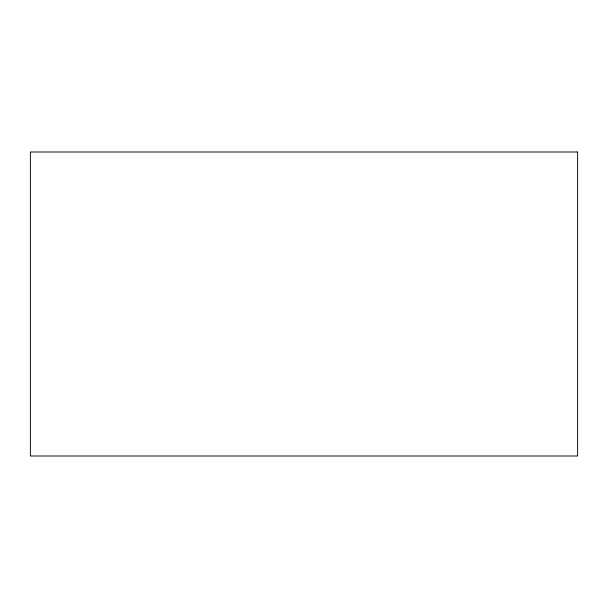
<?xml version="1.0" encoding="UTF-8"?>
<svg xmlns="http://www.w3.org/2000/svg" width="608" height="608" viewBox="0 0 608 608"><rect width="100%" height="100%" fill="white"/><g stroke="black" fill="none" stroke-linecap="round" stroke-linejoin="round"><path stroke-width="0.91" d="M577.6 152L30.4 152L30.4 456L577.6 456L577.6 152"/></g></svg>
